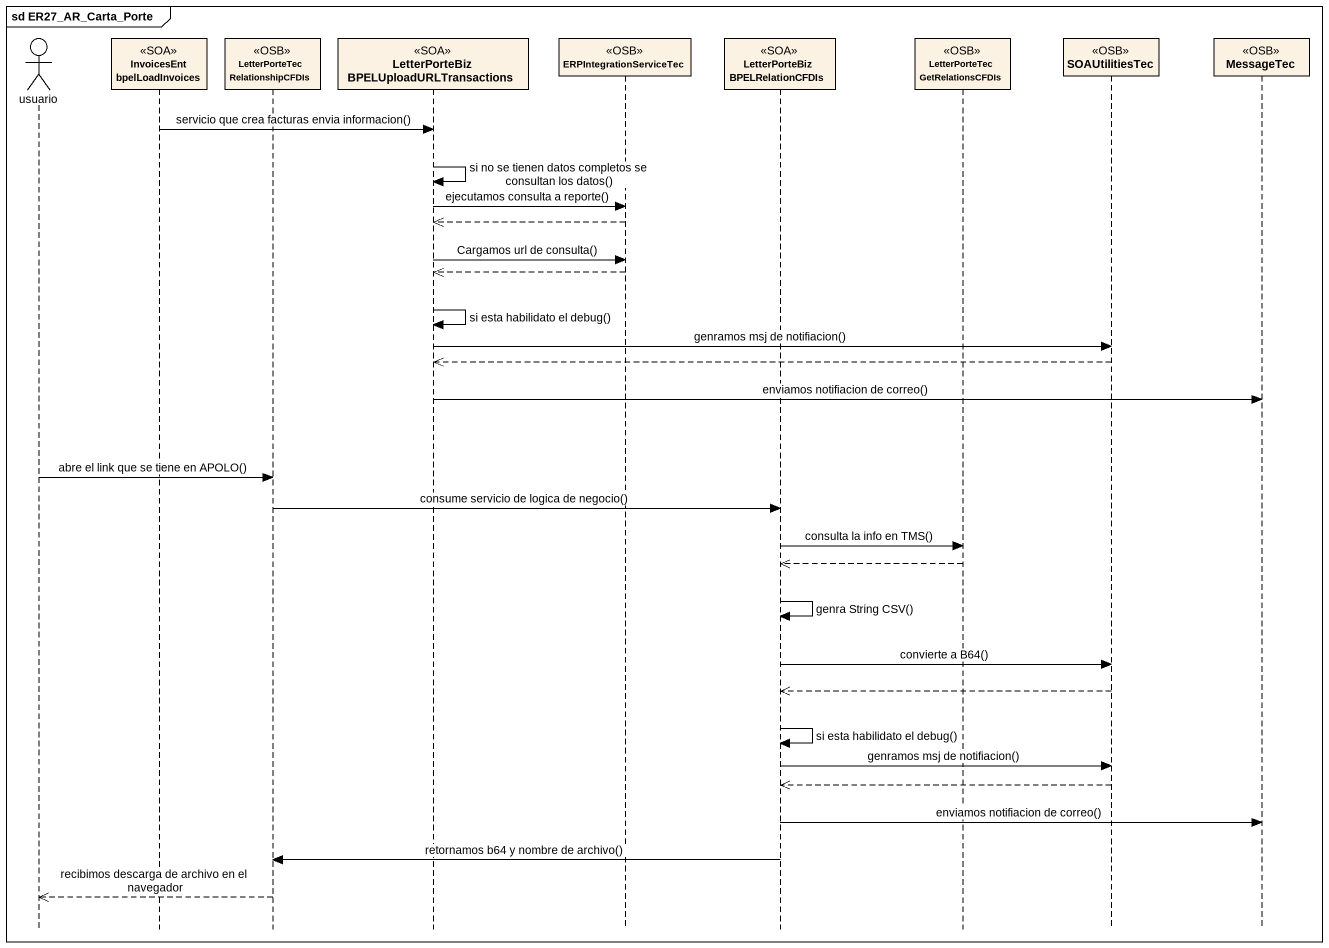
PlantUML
@startuml
mainframe sd ER27_AR_Carta_Porte
hide footbox
actor usuario
participant "InvoicesEnt bpelLoadInvoices" as InvoicesEnt_bpelLoadInvoices <<SOA>>
participant "LetterPorteTec RelationshipCFDIs" as LetterPorteTec <<OSB>>
participant "LetterPorteBiz BPELUploadURLTransactions" as LetterPorteBiz <<SOA>>
participant ERPIntegrationServiceTec <<OSB>>
participant "LetterPorteBiz BPELRelationCFDIs" as LetterPorteBiz_2 <<SOA>>
participant "LetterPorteTec GetRelationsCFDIs" as LetterPorteTec_2 <<OSB>>
participant SOAUtilitiesTec <<OSB>>
participant MessageTec <<OSB>>

InvoicesEnt_bpelLoadInvoices -> LetterPorteBiz : servicio que crea facturas envia informacion()
LetterPorteBiz -> LetterPorteBiz : si no se tienen datos completos se consultan los datos()
LetterPorteBiz -> ERPIntegrationServiceTec : ejecutamos consulta a reporte()
ERPIntegrationServiceTec -->> LetterPorteBiz
LetterPorteBiz -> ERPIntegrationServiceTec : Cargamos url de consulta()
ERPIntegrationServiceTec -->> LetterPorteBiz
LetterPorteBiz -> LetterPorteBiz : si esta habilidato el debug()
LetterPorteBiz -> SOAUtilitiesTec : genramos msj de notifiacion()
SOAUtilitiesTec -->> LetterPorteBiz
LetterPorteBiz -> MessageTec : enviamos notifiacion de correo()
usuario -> LetterPorteTec : abre el link que se tiene en APOLO()
LetterPorteTec -> LetterPorteBiz_2 : consume servicio de logica de negocio()
LetterPorteBiz_2 -> LetterPorteTec_2 : consulta la info en TMS()
LetterPorteTec_2 -->> LetterPorteBiz_2
LetterPorteBiz_2 -> LetterPorteBiz_2 : genra String CSV()
LetterPorteBiz_2 -> SOAUtilitiesTec : convierte a B64()
SOAUtilitiesTec -->> LetterPorteBiz_2
LetterPorteBiz_2 -> LetterPorteBiz_2 : si esta habilidato el debug()
LetterPorteBiz_2 -> SOAUtilitiesTec : genramos msj de notifiacion()
SOAUtilitiesTec -->> LetterPorteBiz_2
LetterPorteBiz_2 -> MessageTec : enviamos notifiacion de correo()
LetterPorteBiz_2 -> LetterPorteTec : retornamos b64 y nombre de archivo()
LetterPorteTec -->> usuario : recibimos descarga de archivo en el navegador
@enduml
